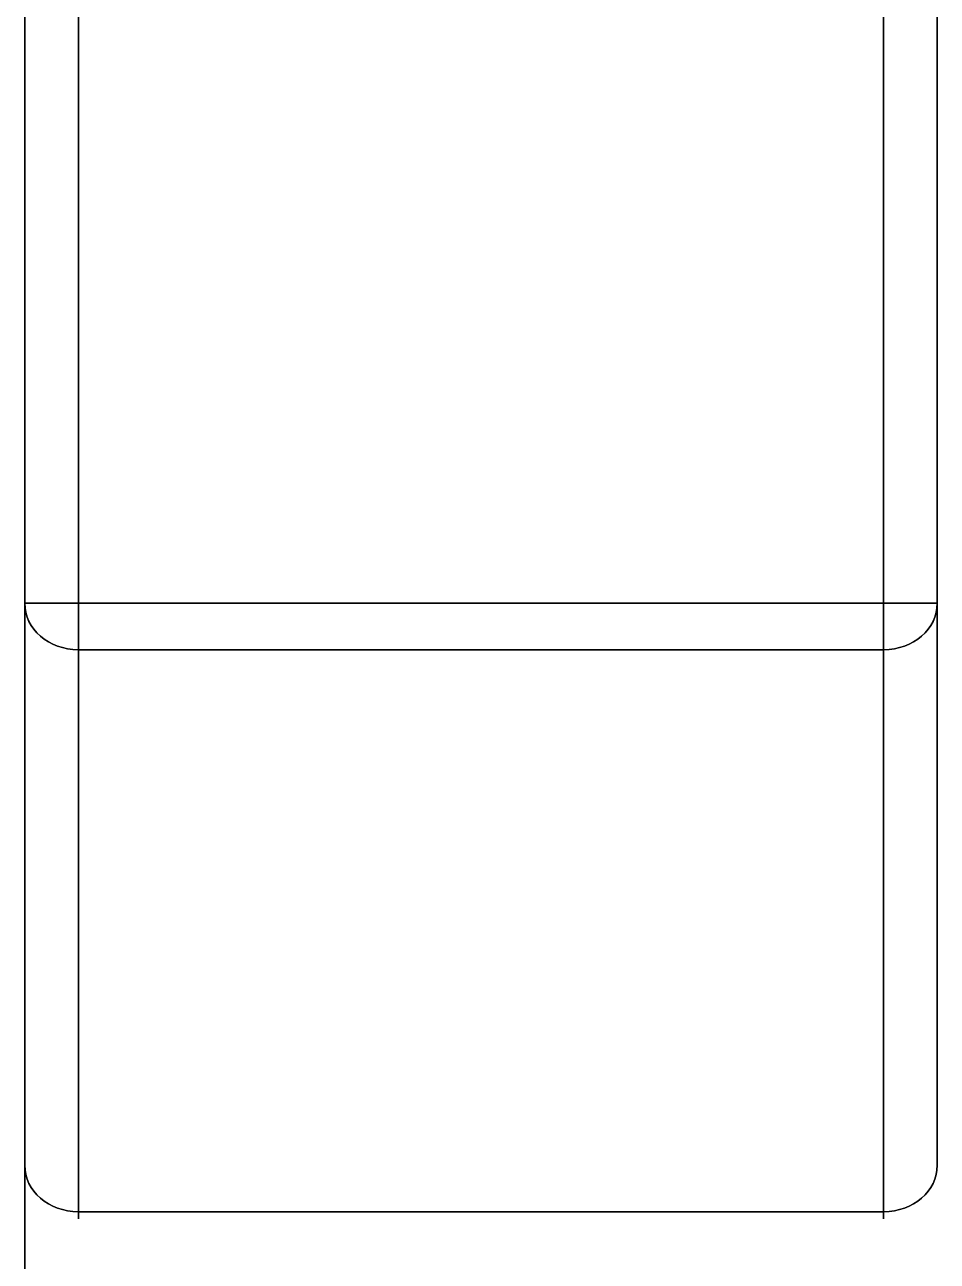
# Model space of a CAD drawing. Header units: millimetres. Extents: x -125 to 1811, y -680 to 320.
# Drawn here: x 137 to 147, y -63.37 to -49.82 of the extents above; entities that cross this region are included whole.
import ezdxf

# ---------------------------------------------------------------- set-up
doc = ezdxf.new("R2010")
doc.units = ezdxf.units.MM
doc.header["$MEASUREMENT"] = 0

msp = doc.modelspace()

# ---------------------------------------------------------------- linework, layer by layer
for p, q in [((137, 70, 300), (137, -70, 300)), ((137, -70, 700), (137, 70, 700)), ((137, 70, 300), (137, -70, 300)), ((137, -70, 700), (137, 70, 700)), ((137, -70, 316), (137, -4.45, 316)), ((137, -4.45, 684), (137, -70, 684)), ((137, -4.45, 684), (137, -70, 684)), ((137, -70, 316), (137, -4.45, 316)), ((137, -79.9, 425), (137, -12.45, 425)), ((137, -12.45, 665), (137, -80, 665)), ((137, -80, 665), (137, -12.45, 665)), ((137, -12.45, 425), (137, -79.9, 425)), ((137, -43.84, 595.67), (137, -56.16, 595.67)), ((137, -56.16, 614.33), (137, -43.84, 614.33)), ((137, -43.84, 635.67), (137, -56.16, 635.67)), ((137, -56.16, 574.33), (137, -43.84, 574.33)), ((137, -56.16, 534.33), (137, -43.84, 534.33)), ((137, -43.84, 555.67), (137, -56.16, 555.67)), ((137, -56.16, 494.33), (137, -43.84, 494.33)), ((137, -56.16, 454.33), (137, -43.84, 454.33)), ((137, -43.84, 475.67), (137, -56.16, 475.67)), ((137, -43.84, 515.67), (137, -56.16, 515.67)), ((137, -56.16, 614.33), (137, -43.84, 614.33)), ((137, -43.84, 635.67), (137, -56.16, 635.67)), ((137, -56.16, 574.33), (137, -43.84, 574.33)), ((137, -43.84, 595.67), (137, -56.16, 595.67)), ((137, -56.16, 494.33), (137, -43.84, 494.33)), ((137, -43.84, 515.67), (137, -56.16, 515.67)), ((137, -56.16, 454.33), (137, -43.84, 454.33)), ((137, -43.84, 475.67), (137, -56.16, 475.67)), ((137, -56.16, 534.33), (137, -43.84, 534.33)), ((137, -43.84, 555.67), (137, -56.16, 555.67)), ((137.588, -56.16, 493.742), (137.588, -43.84, 493.742)), ((137.588, -43.84, 516.258), (137.588, -56.16, 516.258)), ((137.588, -43.84, 556.258), (137.588, -56.16, 556.258)), ((137.588, -56.16, 596.258), (137.588, -43.84, 596.258)), ((137.588, -43.84, 613.742), (137.588, -56.16, 613.742)), ((137.588, -56.16, 636.258), (137.588, -43.84, 636.258)), ((137.588, -43.84, 573.742), (137.588, -56.16, 573.742)), ((137.588, -56.16, 613.742), (137.588, -43.84, 613.742)), ((137.588, -43.84, 636.258), (137.588, -56.16, 636.258)), ((137.588, -43.84, 533.742), (137.588, -56.16, 533.742)), ((137.588, -56.16, 556.258), (137.588, -43.84, 556.258)), ((137.588, -43.84, 493.742), (137.588, -56.16, 493.742)), ((137.588, -43.84, 453.742), (137.588, -56.16, 453.742)), ((137.588, -56.16, 476.258), (137.588, -43.84, 476.258)), ((137.588, -56.16, 516.258), (137.588, -43.84, 516.258)), ((137.588, -56.16, 533.742), (137.588, -43.84, 533.742)), ((137.588, -43.84, 476.258), (137.588, -56.16, 476.258)), ((137.588, -56.16, 453.742), (137.588, -43.84, 453.742)), ((137.588, -56.16, 573.742), (137.588, -43.84, 573.742)), ((137.588, -43.84, 596.258), (137.588, -56.16, 596.258)), ((146.412, -43.84, 493.742), (146.412, -56.16, 493.742)), ((146.412, -56.16, 516.258), (146.412, -43.84, 516.258)), ((146.412, -56.16, 556.258), (146.412, -43.84, 556.258)), ((146.412, -43.84, 613.742), (146.412, -56.16, 613.742)), ((146.412, -56.16, 636.258), (146.412, -43.84, 636.258)), ((146.412, -56.16, 613.742), (146.412, -43.84, 613.742)), ((146.412, -43.84, 636.258), (146.412, -56.16, 636.258)), ((146.412, -43.84, 533.742), (146.412, -56.16, 533.742)), ((146.412, -56.16, 476.258), (146.412, -43.84, 476.258)), ((146.412, -43.84, 453.742), (146.412, -56.16, 453.742)), ((146.412, -43.84, 573.742), (146.412, -56.16, 573.742)), ((146.412, -56.16, 596.258), (146.412, -43.84, 596.258)), ((146.412, -43.84, 516.258), (146.412, -56.16, 516.258)), ((146.412, -43.84, 476.258), (146.412, -56.16, 476.258)), ((146.412, -56.16, 573.742), (146.412, -43.84, 573.742)), ((146.412, -43.84, 556.258), (146.412, -56.16, 556.258)), ((146.412, -56.16, 453.742), (146.412, -43.84, 453.742)), ((146.412, -56.16, 493.742), (146.412, -43.84, 493.742)), ((146.412, -56.16, 533.742), (146.412, -43.84, 533.742)), ((146.412, -43.84, 596.258), (146.412, -56.16, 596.258)), ((147, -56.16, 454.33), (147, -43.84, 454.33)), ((147, -43.84, 475.67), (147, -56.16, 475.67)), ((147, -56.16, 534.33), (147, -43.84, 534.33)), ((147, -43.84, 555.67), (147, -56.16, 555.67)), ((147, -56.16, 614.33), (147, -43.84, 614.33)), ((147, -43.84, 635.67), (147, -56.16, 635.67)), ((147, -43.84, 614.33), (147, -56.16, 614.33)), ((147, -56.16, 635.67), (147, -43.84, 635.67)), ((147, -56.16, 494.33), (147, -43.84, 494.33)), ((147, -43.84, 515.67), (147, -56.16, 515.67)), ((147, -56.16, 574.33), (147, -43.84, 574.33)), ((147, -43.84, 595.67), (147, -56.16, 595.67)), ((147, -56.16, 515.67), (147, -43.84, 515.67)), ((147, -56.16, 475.67), (147, -43.84, 475.67)), ((147, -43.84, 574.33), (147, -56.16, 574.33)), ((147, -56.16, 555.67), (147, -43.84, 555.67)), ((147, -43.84, 454.33), (147, -56.16, 454.33)), ((147, -43.84, 494.33), (147, -56.16, 494.33)), ((147, -43.84, 534.33), (147, -56.16, 534.33)), ((147, -56.16, 595.67), (147, -43.84, 595.67)), ((137, -62.321, 585), (137, -56.16, 574.33)), ((137, -56.16, 595.67), (137, -62.321, 585)), ((137, -62.321, 625), (137, -56.16, 614.33)), ((137, -56.16, 635.67), (137, -62.321, 625)), ((137, -62.321, 545), (137, -56.16, 534.33)), ((137, -56.16, 555.67), (137, -62.321, 545)), ((137, -62.321, 505), (137, -56.16, 494.33)), ((137, -56.16, 515.67), (137, -62.321, 505)), ((137, -56.16, 475.67), (137, -62.321, 465)), ((137, -62.321, 465), (137, -56.16, 454.33)), ((137, -62.321, 625), (137, -56.16, 614.33)), ((137, -56.16, 635.67), (137, -62.321, 625)), ((137, -62.321, 585), (137, -56.16, 574.33)), ((137, -56.16, 595.67), (137, -62.321, 585)), ((137, -62.321, 505), (137, -56.16, 494.33)), ((137, -56.16, 515.67), (137, -62.321, 505)), ((137, -62.321, 465), (137, -56.16, 454.33)), ((137, -56.16, 475.67), (137, -62.321, 465)), ((137, -62.321, 545), (137, -56.16, 534.33)), ((137, -56.16, 555.67), (137, -62.321, 545)), ((146.412, -56.16, 476.258), (137.588, -56.16, 476.258)), ((137.588, -56.16, 493.742), (146.412, -56.16, 493.742)), ((146.412, -56.16, 493.742), (137.588, -56.16, 493.742)), ((137.588, -56.16, 516.258), (146.412, -56.16, 516.258)), ((137.588, -56.16, 533.742), (146.412, -56.16, 533.742)), ((146.412, -56.16, 556.258), (137.588, -56.16, 556.258)), ((137.588, -56.16, 556.258), (146.412, -56.16, 556.258)), ((137.588, -56.16, 573.742), (146.412, -56.16, 573.742)), ((146.412, -56.16, 613.742), (137.588, -56.16, 613.742)), ((137.588, -56.16, 636.258), (146.412, -56.16, 636.258)), ((137.588, -56.16, 613.742), (146.412, -56.16, 613.742)), ((146.412, -56.16, 636.258), (137.588, -56.16, 636.258)), ((137.588, -56.16, 453.742), (146.412, -56.16, 453.742)), ((146.412, -56.16, 516.258), (137.588, -56.16, 516.258)), ((146.412, -56.16, 533.742), (137.588, -56.16, 533.742)), ((137.588, -56.16, 476.258), (146.412, -56.16, 476.258)), ((146.412, -56.16, 453.742), (137.588, -56.16, 453.742)), ((146.412, -56.16, 596.258), (137.588, -56.16, 596.258)), ((146.412, -56.16, 573.742), (137.588, -56.16, 573.742)), ((137.588, -56.16, 596.258), (146.412, -56.16, 596.258)), ((147, -56.16, 454.33), (147, -62.321, 465)), ((147, -62.321, 465), (147, -56.16, 454.33)), ((147, -56.16, 475.67), (147, -62.321, 465)), ((147, -62.321, 625), (147, -56.16, 635.67)), ((147, -62.321, 545), (147, -56.16, 534.33)), ((147, -56.16, 555.67), (147, -62.321, 545)), ((147, -62.321, 625), (147, -56.16, 614.33)), ((147, -56.16, 635.67), (147, -62.321, 625)), ((147, -56.16, 614.33), (147, -62.321, 625)), ((147, -62.321, 505), (147, -56.16, 494.33)), ((147, -56.16, 515.67), (147, -62.321, 505)), ((147, -62.321, 585), (147, -56.16, 574.33)), ((147, -56.16, 595.67), (147, -62.321, 585)), ((147, -56.16, 494.33), (147, -62.321, 505)), ((147, -62.321, 465), (147, -56.16, 475.67)), ((147, -62.321, 505), (147, -56.16, 515.67)), ((147, -56.16, 534.33), (147, -62.321, 545)), ((147, -62.321, 545), (147, -56.16, 555.67)), ((147, -56.16, 574.33), (147, -62.321, 585)), ((147, -62.321, 585), (147, -56.16, 595.67)), ((137.588, -56.67, 475.964), (146.412, -56.67, 475.964)), ((146.412, -56.67, 494.036), (137.588, -56.67, 494.036)), ((137.588, -56.67, 515.964), (137.588, -62.83, 505.294)), ((146.412, -56.67, 515.964), (137.588, -56.67, 515.964)), ((146.412, -56.67, 534.036), (137.588, -56.67, 534.036)), ((137.588, -56.67, 555.964), (146.412, -56.67, 555.964)), ((137.588, -56.67, 555.964), (137.588, -62.83, 545.294)), ((146.412, -56.67, 555.964), (137.588, -56.67, 555.964)), ((137.588, -56.67, 574.036), (137.588, -62.83, 584.706)), ((137.588, -62.83, 585.294), (137.588, -56.67, 595.964)), ((137.588, -56.67, 614.036), (137.588, -62.83, 624.706)), ((146.412, -56.67, 574.036), (137.588, -56.67, 574.036)), ((137.588, -56.67, 614.036), (146.412, -56.67, 614.036)), ((137.588, -62.83, 624.706), (137.588, -56.67, 614.036)), ((137.588, -62.83, 625.294), (137.588, -56.67, 635.964)), ((137.588, -56.67, 635.964), (137.588, -62.83, 625.294)), ((146.412, -56.67, 635.964), (137.588, -56.67, 635.964)), ((146.412, -56.67, 614.036), (137.588, -56.67, 614.036)), ((137.588, -56.67, 534.036), (137.588, -62.83, 544.706)), ((137.588, -62.83, 545.294), (137.588, -56.67, 555.964)), ((137.588, -56.67, 635.964), (146.412, -56.67, 635.964)), ((137.588, -56.67, 494.036), (137.588, -62.83, 504.706)), ((146.412, -56.67, 454.036), (137.588, -56.67, 454.036)), ((137.588, -62.83, 505.294), (137.588, -56.67, 515.964)), ((137.588, -62.83, 465.294), (137.588, -56.67, 475.964)), ((137.588, -56.67, 454.036), (137.588, -62.83, 464.706)), ((137.588, -56.67, 515.964), (146.412, -56.67, 515.964)), ((137.588, -56.67, 534.036), (146.412, -56.67, 534.036)), ((137.588, -62.83, 544.706), (137.588, -56.67, 534.036)), ((137.588, -56.67, 494.036), (146.412, -56.67, 494.036)), ((137.588, -62.83, 504.706), (137.588, -56.67, 494.036)), ((137.588, -56.67, 454.036), (146.412, -56.67, 454.036)), ((137.588, -62.83, 464.706), (137.588, -56.67, 454.036)), ((137.588, -56.67, 475.964), (137.588, -62.83, 465.294)), ((146.412, -56.67, 475.964), (137.588, -56.67, 475.964)), ((137.588, -56.67, 595.964), (146.412, -56.67, 595.964)), ((137.588, -56.67, 574.036), (146.412, -56.67, 574.036)), ((137.588, -62.83, 584.706), (137.588, -56.67, 574.036)), ((137.588, -56.67, 595.964), (137.588, -62.83, 585.294)), ((146.412, -56.67, 595.964), (137.588, -56.67, 595.964)), ((146.412, -62.83, 505.294), (146.412, -56.67, 515.964)), ((146.412, -62.83, 545.294), (146.412, -56.67, 555.964)), ((146.412, -56.67, 614.036), (146.412, -62.83, 624.706)), ((146.412, -62.83, 625.294), (146.412, -56.67, 635.964)), ((146.412, -62.83, 464.706), (146.412, -56.67, 454.036)), ((146.412, -56.67, 635.964), (146.412, -62.83, 625.294)), ((146.412, -62.83, 624.706), (146.412, -56.67, 614.036)), ((146.412, -56.67, 534.036), (146.412, -62.83, 544.706)), ((146.412, -56.67, 494.036), (146.412, -62.83, 504.706)), ((146.412, -56.67, 454.036), (146.412, -62.83, 464.706)), ((146.412, -62.83, 465.294), (146.412, -56.67, 475.964)), ((146.412, -56.67, 574.036), (146.412, -62.83, 584.706)), ((146.412, -62.83, 585.294), (146.412, -56.67, 595.964)), ((146.412, -62.83, 504.706), (146.412, -56.67, 494.036)), ((146.412, -56.67, 475.964), (146.412, -62.83, 465.294)), ((146.412, -56.67, 515.964), (146.412, -62.83, 505.294)), ((146.412, -62.83, 544.706), (146.412, -56.67, 534.036)), ((146.412, -56.67, 555.964), (146.412, -62.83, 545.294)), ((146.412, -62.83, 584.706), (146.412, -56.67, 574.036)), ((146.412, -56.67, 595.964), (146.412, -62.83, 585.294)), ((146.412, -62.83, 505.294), (137.588, -62.83, 505.294)), ((137.588, -62.83, 504.706), (146.412, -62.83, 504.706)), ((137.588, -62.83, 505.294), (146.412, -62.83, 505.294)), ((146.412, -62.83, 545.294), (137.588, -62.83, 545.294)), ((137.588, -62.83, 544.706), (146.412, -62.83, 544.706)), ((137.588, -62.83, 545.294), (146.412, -62.83, 545.294)), ((146.412, -62.83, 624.706), (137.588, -62.83, 624.706)), ((137.588, -62.83, 625.294), (146.412, -62.83, 625.294)), ((146.412, -62.83, 625.294), (137.588, -62.83, 625.294)), ((137.588, -62.83, 624.706), (146.412, -62.83, 624.706)), ((146.412, -62.83, 465.294), (137.588, -62.83, 465.294)), ((137.588, -62.83, 464.706), (146.412, -62.83, 464.706)), ((146.412, -62.83, 544.706), (137.588, -62.83, 544.706)), ((146.412, -62.83, 504.706), (137.588, -62.83, 504.706)), ((146.412, -62.83, 464.706), (137.588, -62.83, 464.706)), ((137.588, -62.83, 465.294), (146.412, -62.83, 465.294)), ((146.412, -62.83, 585.294), (137.588, -62.83, 585.294)), ((137.588, -62.83, 584.706), (146.412, -62.83, 584.706)), ((146.412, -62.83, 584.706), (137.588, -62.83, 584.706)), ((137.588, -62.83, 585.294), (146.412, -62.83, 585.294))]:
    msp.add_line(p, q)
at = {"extrusion": (1.63152e-13, 0.5, 0.866025)}
msp.add_arc((-137.588, 286.471, 383.862), 0.588, 0, 90, dxfattribs=at)
at = {"extrusion": (-5.66832e-11, -1, 7.43577e-15)}
msp.add_arc((137.588, 475.67, 56.16), 0.588, 90, 180, dxfattribs=at)
at = {"extrusion": (-2.95998e-13, 0.5, 0.866025)}
msp.add_arc((-137.588, 306.471, 418.503), 0.588, 360, 90, dxfattribs=at)
at = {"extrusion": (-5.66661e-11, -1, -3.38053e-14)}
msp.add_arc((137.588, 515.67, 56.16), 0.588, 90, 180, dxfattribs=at)
at = {"extrusion": (-2.91618e-14, -1, -2.91618e-14)}
for centre in [(137.588, 494.33, 56.16), (137.588, 574.33, 56.16), (137.588, 614.33, 56.16), (137.588, 454.33, 56.16), (137.588, 534.33, 56.16)]:
    msp.add_arc(centre, 0.588, 180, 270, dxfattribs=at)
at = {"extrusion": (-5.69176e-11, 0.5, -0.866025)}
for centre in [(-137.588, 198.529, -456.182), (-137.588, 238.529, -525.464), (-137.588, 258.529, -560.105), (-137.588, 178.529, -421.541)]:
    msp.add_arc(centre, 0.588, 270, 0, dxfattribs=at)
at = {"extrusion": (-3.08102e-13, 0.5, 0.866025)}
msp.add_arc((-137.588, 326.471, 453.144), 0.588, 360, 90, dxfattribs=at)
at = {"extrusion": (-5.67686e-11, -1, 2.13641e-13)}
msp.add_arc((137.588, 555.67, 56.16), 0.588, 90, 180, dxfattribs=at)
at = {"extrusion": (1.20792e-14, 1, 1.20792e-14)}
for centre in [(-137.588, 595.67, -56.16), (-137.588, 515.67, -56.16)]:
    msp.add_arc(centre, 0.588, 360, 90, dxfattribs=at)
at = {"extrusion": (5.65118e-11, -0.5, 0.866025)}
for centre in [(137.588, 238.529, 525.464), (137.588, 258.529, 560.105), (137.588, 218.529, 490.823)]:
    msp.add_arc(centre, 0.588, 180, 270, dxfattribs=at)
at = {"extrusion": (5.65264e-11, -0.5, -0.866025)}
for centre in [(137.588, 346.471, -487.785), (137.588, 326.471, -453.144), (137.588, 306.471, -418.503)]:
    msp.add_arc(centre, 0.588, 90, 180, dxfattribs=at)
at = {"extrusion": (0, 1, 0)}
for centre in [(-137.588, 614.33, -56.16), (-137.588, 574.33, -56.16), (-137.588, 534.33, -56.16), (-137.588, 494.33, -56.16), (-137.588, 454.33, -56.16)]:
    msp.add_arc(centre, 0.588, 270, 0, dxfattribs=at)
at = {"extrusion": (6.83304e-14, 1, -1.64964e-13)}
msp.add_arc((-137.588, 635.67, -56.16), 0.588, 360, 90, dxfattribs=at)
at = {"extrusion": (-1.46692e-13, 0.5, 0.866025)}
msp.add_arc((-137.588, 346.471, 487.785), 0.588, 360, 90, dxfattribs=at)
at = {"extrusion": (-5.66711e-11, -1, 1.9515e-14)}
msp.add_arc((137.588, 595.67, 56.16), 0.588, 90, 180, dxfattribs=at)
at = {"extrusion": (5.61223e-11, -0.5, -0.866025)}
msp.add_arc((137.588, 366.471, -522.426), 0.588, 90, 180, dxfattribs=at)
at = {"extrusion": (1.09571e-13, 1, -1.82047e-13)}
msp.add_arc((-137.588, 555.67, -56.16), 0.588, 360, 90, dxfattribs=at)
at = {"extrusion": (-1.23647e-13, 0.5, 0.866025)}
msp.add_arc((-137.588, 366.471, 522.426), 0.588, 360, 90, dxfattribs=at)
at = {"extrusion": (-5.67615e-11, -1, 2.79041e-13)}
msp.add_arc((137.588, 635.67, 56.16), 0.588, 90, 180, dxfattribs=at)
at = {"extrusion": (5.68567e-11, -0.5, 0.866025)}
for centre in [(137.588, 198.529, 456.182), (137.588, 178.529, 421.541)]:
    msp.add_arc(centre, 0.588, 180, 270, dxfattribs=at)
at = {"extrusion": (5.66692e-11, -0.5, -0.866025)}
msp.add_arc((137.588, 286.471, -383.862), 0.588, 90, 180, dxfattribs=at)
at = {"extrusion": (2.91618e-14, 1, -2.91618e-14)}
msp.add_arc((-137.588, 475.67, -56.16), 0.588, 0, 90, dxfattribs=at)
at = {"extrusion": (-5.71542e-11, 0.5, -0.866025)}
msp.add_arc((-137.588, 218.529, -490.823), 0.588, 270, 360, dxfattribs=at)
at = {"extrusion": (-1, 1.44795e-13, -8.87158e-13)}
msp.add_arc((56.16, 475.67, -137.588), 0.588, 52.3051, 90, dxfattribs=at)
at = {"extrusion": (1, 1.80321e-13, -3.12325e-13)}
for centre in [(-56.16, 475.67, 137.588), (-56.16, 555.67, 137.588), (-56.16, 635.67, 137.588), (-56.16, 515.67, 137.588)]:
    msp.add_arc(centre, 0.588, 90, 150, dxfattribs=at)
at = {"extrusion": (1, 1.80321e-13, 3.12325e-13)}
for centre in [(-56.16, 494.33, 137.588), (-56.16, 534.33, 137.588), (-56.16, 574.33, 137.588), (-56.16, 614.33, 137.588), (-56.16, 454.33, 137.588)]:
    msp.add_arc(centre, 0.588, 210, 270, dxfattribs=at)
at = {"extrusion": (-1, 2.91189e-13, -8.53045e-13)}
msp.add_arc((56.16, 515.67, -137.588), 0.588, 52.3051, 90, dxfattribs=at)
at = {"extrusion": (-1, 0, 0)}
for centre, start, end in [((56.16, 494.33, -137.588), 270, 292.3051), ((56.16, 454.33, -137.588), 270, 292.3051), ((56.16, 475.67, -146.412), 30, 90), ((56.16, 595.67, -146.412), 30, 90), ((56.16, 494.33, -137.588), 292.3051, 330), ((56.16, 555.67, -137.588), 30, 52.3051), ((62.321, 545, -137.588), 354.5169, 30), ((62.321, 585, -137.588), 330, 354.5169), ((62.321, 585, -137.588), 354.5169, 30), ((62.321, 625, -137.588), 330, 354.5169), ((62.321, 625, -137.588), 354.5169, 30), ((62.321, 465, -137.588), 354.5169, 30), ((62.321, 625, -146.412), 330, 30), ((62.321, 465, -146.412), 330, 30)]:
    msp.add_arc(centre, 0.588, start, end, dxfattribs=at)
at = {"extrusion": (-1, -2.91189e-13, 8.53045e-13)}
msp.add_arc((56.16, 555.67, -137.588), 0.588, 52.3051, 90, dxfattribs=at)
at = {"extrusion": (-1, 1.32264e-13, -1.26633e-12)}
msp.add_arc((56.16, 574.33, -137.588), 0.588, 270, 292.3051, dxfattribs=at)
at = {"extrusion": (-1, 5.82378e-13, -1.70609e-12)}
msp.add_arc((56.16, 595.67, -137.588), 0.588, 52.3051, 90, dxfattribs=at)
at = {"extrusion": (-1, 4.95016e-13, 2.51093e-12)}
msp.add_arc((56.16, 614.33, -137.588), 0.588, 270, 292.3051, dxfattribs=at)
at = {"extrusion": (-1, 7.23974e-14, -4.43579e-13)}
msp.add_arc((56.16, 635.67, -137.588), 0.588, 52.3051, 90, dxfattribs=at)
at = {"extrusion": (-1, -3.74099e-13, -1.25184e-12)}
msp.add_arc((56.16, 534.33, -137.588), 0.588, 270, 292.3051, dxfattribs=at)
at = {"extrusion": (1, 0, 0)}
for centre, start, end in [((-56.16, 595.67, 137.588), 90, 150), ((-56.16, 454.33, 146.412), 210, 270), ((-56.16, 475.67, 146.412), 90, 150), ((-56.16, 574.33, 146.412), 210, 270), ((-56.16, 494.33, 146.412), 210, 270), ((-56.16, 635.67, 146.412), 90, 150), ((-56.16, 515.67, 146.412), 90, 150), ((-56.16, 555.67, 146.412), 90, 150), ((-56.16, 534.33, 146.412), 210, 270), ((-56.16, 595.67, 146.412), 90, 150), ((-56.16, 614.33, 146.412), 210, 270), ((-62.321, 625, 137.588), 150, 210), ((-62.321, 465, 146.412), 150, 210), ((-62.321, 545, 146.412), 150, 210), ((-62.321, 625, 146.412), 150, 210), ((-62.321, 505, 146.412), 150, 210), ((-62.321, 585, 146.412), 150, 210)]:
    msp.add_arc(centre, 0.588, start, end, dxfattribs=at)
at = {"extrusion": (-1, 1.80321e-13, 3.12325e-13)}
for centre in [(56.16, 494.33, -146.412), (56.16, 534.33, -146.412), (56.16, 574.33, -146.412), (56.16, 614.33, -146.412), (56.16, 454.33, -146.412)]:
    msp.add_arc(centre, 0.588, 270, 330, dxfattribs=at)
at = {"extrusion": (-1, 1.80321e-13, -3.12325e-13)}
for centre in [(56.16, 555.67, -146.412), (56.16, 635.67, -146.412), (56.16, 515.67, -146.412)]:
    msp.add_arc(centre, 0.588, 30, 90, dxfattribs=at)
at = {"extrusion": (0, -1, 0)}
for centre in [(146.412, 454.33, 56.16), (146.412, 574.33, 56.16), (146.412, 494.33, 56.16), (146.412, 534.33, 56.16), (146.412, 614.33, 56.16)]:
    msp.add_arc(centre, 0.588, 270, 0, dxfattribs=at)
at = {"extrusion": (5.68567e-11, 0.5, -0.866025)}
for centre in [(-146.412, 178.529, -421.541), (-146.412, 198.529, -456.182)]:
    msp.add_arc(centre, 0.588, 180, 270, dxfattribs=at)
at = {"extrusion": (-5.68713e-11, -0.5, 0.866025)}
for centre in [(146.412, 178.529, 421.541), (146.412, 198.529, 456.182)]:
    msp.add_arc(centre, 0.588, 270, 0, dxfattribs=at)
at = {"extrusion": (-6.65681e-14, 0.5, 0.866025)}
msp.add_arc((-146.412, 286.471, 383.862), 0.588, 90, 180, dxfattribs=at)
at = {"extrusion": (5.66832e-11, -1, 7.43577e-15)}
msp.add_arc((146.412, 475.67, 56.16), 0.588, 0, 90, dxfattribs=at)
at = {"extrusion": (5.65118e-11, 0.5, -0.866025)}
for centre in [(-146.412, 238.529, -525.464), (-146.412, 218.529, -490.823), (-146.412, 258.529, -560.105), (-146.412, 258.529, -572.426), (-146.412, 218.529, -503.144), (-146.412, 238.529, -537.785)]:
    msp.add_arc(centre, 0.588, 180, 270, dxfattribs=at)
at = {"extrusion": (-5.69159e-11, -0.5, -0.866025)}
for centre in [(146.412, 366.471, -522.426), (146.412, 306.471, -418.503), (146.412, 326.471, -453.144), (146.412, 346.471, -487.785)]:
    msp.add_arc(centre, 0.588, 360, 90, dxfattribs=at)
at = {"extrusion": (-3.71329e-13, 0.5, 0.866025)}
msp.add_arc((-146.412, 366.471, 522.426), 0.588, 90, 180, dxfattribs=at)
at = {"extrusion": (5.67907e-11, -1, 3.08202e-13)}
msp.add_arc((146.412, 635.67, 56.16), 0.588, 0, 90, dxfattribs=at)
at = {"extrusion": (-2.91618e-14, 1, 2.91618e-14)}
for centre in [(-146.412, 614.33, -56.16), (-146.412, 574.33, -56.16), (-146.412, 454.33, -56.16), (-146.412, 494.33, -56.16), (-146.412, 534.33, -56.16)]:
    msp.add_arc(centre, 0.588, 180, 270, dxfattribs=at)
at = {"extrusion": (-5.65264e-11, -0.5, 0.866025)}
msp.add_arc((146.412, 258.529, 560.105), 0.588, 270, 0, dxfattribs=at)
at = {"extrusion": (-6.83304e-14, 1, -1.64964e-13)}
msp.add_arc((-146.412, 635.67, -56.16), 0.588, 90, 180, dxfattribs=at)
at = {"extrusion": (3.77623e-14, 0.5, 0.866025)}
msp.add_arc((-146.412, 306.471, 418.503), 0.588, 90, 180, dxfattribs=at)
at = {"extrusion": (5.66952e-11, -1, -4.64346e-15)}
msp.add_arc((146.412, 515.67, 56.16), 0.588, 0, 90, dxfattribs=at)
at = {"extrusion": (2.06724e-14, 0.5, 0.866025)}
msp.add_arc((-146.412, 326.471, 453.144), 0.588, 90, 180, dxfattribs=at)
at = {"extrusion": (5.67686e-11, -1, 2.13641e-13)}
msp.add_arc((146.412, 555.67, 56.16), 0.588, 0, 90, dxfattribs=at)
at = {"extrusion": (4.12965e-14, 0.5, 0.866025)}
msp.add_arc((-146.412, 346.471, 487.785), 0.588, 90, 180, dxfattribs=at)
at = {"extrusion": (5.67002e-11, -1, 4.86768e-14)}
msp.add_arc((146.412, 595.67, 56.16), 0.588, 0, 90, dxfattribs=at)
at = {"extrusion": (4.62444e-14, 1, 7.04029e-14)}
msp.add_arc((-146.412, 515.67, -56.16), 0.588, 90, 180, dxfattribs=at)
at = {"extrusion": (-2.91618e-14, 1, -2.91618e-14)}
msp.add_arc((-146.412, 475.67, -56.16), 0.588, 90, 180, dxfattribs=at)
at = {"extrusion": (-8.04097e-14, 1, -1.52885e-13)}
msp.add_arc((-146.412, 555.67, -56.16), 0.588, 90, 180, dxfattribs=at)
at = {"extrusion": (-5.66546e-11, -0.5, -0.866025)}
msp.add_arc((146.412, 286.471, -383.862), 0.588, 360, 90, dxfattribs=at)
at = {"extrusion": (-5.69304e-11, -0.5, 0.866025)}
for centre in [(146.412, 218.529, 490.823), (146.412, 238.529, 525.464)]:
    msp.add_arc(centre, 0.588, 270, 360, dxfattribs=at)
at = {"extrusion": (-1.20792e-14, 1, 1.20792e-14)}
msp.add_arc((-146.412, 595.67, -56.16), 0.588, 90, 180, dxfattribs=at)
at = {"extrusion": (-1, 1.42472e-13, 5.03936e-13)}
msp.add_arc((56.16, 574.33, -137.588), 0.588, 292.3051, 330, dxfattribs=at)
at = {"extrusion": (-1, 5.93164e-13, 6.78699e-13)}
for centre in [(56.16, 614.33, -137.588), (56.16, 454.33, -137.588)]:
    msp.add_arc(centre, 0.588, 292.3051, 330, dxfattribs=at)
at = {"extrusion": (-1, 3.47952e-13, 2.84487e-13)}
msp.add_arc((56.16, 534.33, -137.588), 0.588, 292.3051, 330, dxfattribs=at)
at = {"extrusion": (-1, 1.32861e-13, 2.15641e-13)}
msp.add_arc((56.16, 475.67, -137.588), 0.588, 30, 52.3051, dxfattribs=at)
at = {"extrusion": (-1, 1.92702e-12, -1.68416e-12)}
for centre in [(56.16, 515.67, -137.588), (56.16, 595.67, -137.588)]:
    msp.add_arc(centre, 0.588, 30, 52.3051, dxfattribs=at)
at = {"extrusion": (-1, -8.97079e-13, 9.49901e-13)}
msp.add_arc((56.16, 635.67, -137.588), 0.588, 30, 52.3051, dxfattribs=at)
at = {"extrusion": (-6.66166e-14, -0.5, 0.866025)}
msp.add_arc((137.588, 198.529, 468.503), 0.588, 180, 270, dxfattribs=at)
at = {"extrusion": (1.04915e-10, -0.5, -0.866025)}
for centre in [(137.588, 306.471, -406.182), (137.588, 326.471, -440.823)]:
    msp.add_arc(centre, 0.588, 90, 180, dxfattribs=at)
at = {"extrusion": (1.3546e-13, -0.5, 0.866025)}
msp.add_arc((137.588, 218.529, 503.144), 0.588, 180, 270, dxfattribs=at)
at = {"extrusion": (-5.65264e-11, 0.5, -0.866025)}
for centre in [(-137.588, 238.529, -537.785), (-137.588, 258.529, -572.426), (-137.588, 218.529, -503.144)]:
    msp.add_arc(centre, 0.588, 270, 0, dxfattribs=at)
at = {"extrusion": (-5.69159e-11, 0.5, 0.866025)}
for centre in [(-137.588, 346.471, 475.464), (-137.588, 366.471, 510.105), (-137.588, 326.471, 440.823)]:
    msp.add_arc(centre, 0.588, 360, 90, dxfattribs=at)
at = {"extrusion": (1.32943e-13, -0.5, 0.866025)}
msp.add_arc((137.588, 238.529, 537.785), 0.588, 180, 270, dxfattribs=at)
at = {"extrusion": (1.04913e-10, -0.5, -0.866025)}
for centre in [(137.588, 346.471, -475.464), (137.588, 366.471, -510.105)]:
    msp.add_arc(centre, 0.588, 90, 180, dxfattribs=at)
at = {"extrusion": (1.20839e-13, -0.5, 0.866025)}
msp.add_arc((137.588, 258.529, 572.426), 0.588, 180, 270, dxfattribs=at)
at = {"extrusion": (-5.80958e-14, -0.5, 0.866025)}
msp.add_arc((137.588, 178.529, 433.862), 0.588, 180, 270, dxfattribs=at)
at = {"extrusion": (1.04918e-10, -0.5, -0.866025)}
msp.add_arc((137.588, 286.471, -371.541), 0.588, 90, 180, dxfattribs=at)
at = {"extrusion": (-5.66692e-11, 0.5, -0.866025)}
for centre in [(-137.588, 198.529, -468.503), (-137.588, 178.529, -433.862)]:
    msp.add_arc(centre, 0.588, 270, 0, dxfattribs=at)
at = {"extrusion": (-5.68567e-11, 0.5, 0.866025)}
for centre in [(-137.588, 306.471, 406.182), (-137.588, 286.471, 371.541)]:
    msp.add_arc(centre, 0.588, 360, 90, dxfattribs=at)
at = {"extrusion": (5.66546e-11, 0.5, -0.866025)}
for centre in [(-146.412, 178.529, -433.862), (-146.412, 198.529, -468.503)]:
    msp.add_arc(centre, 0.588, 180, 270, dxfattribs=at)
at = {"extrusion": (1.0007e-13, -0.5, 0.866025)}
msp.add_arc((146.412, 178.529, 433.862), 0.588, 270, 0, dxfattribs=at)
at = {"extrusion": (-4.78332e-12, -0.5, -0.866025)}
msp.add_arc((146.412, 286.471, -371.541), 0.588, 360, 90, dxfattribs=at)
at = {"extrusion": (5.61223e-11, 0.5, 0.866025)}
msp.add_arc((-146.412, 366.471, 510.105), 0.588, 90, 180, dxfattribs=at)
at = {"extrusion": (-1.96558e-14, -0.5, 0.866025)}
msp.add_arc((146.412, 218.529, 503.144), 0.588, 270, 0, dxfattribs=at)
at = {"extrusion": (-4.79116e-12, -0.5, -0.866025)}
for centre in [(146.412, 326.471, -440.823), (146.412, 306.471, -406.182)]:
    msp.add_arc(centre, 0.588, 360, 90, dxfattribs=at)
at = {"extrusion": (2.80651e-13, -0.5, 0.866025)}
msp.add_arc((146.412, 258.529, 572.426), 0.588, 270, 0, dxfattribs=at)
at = {"extrusion": (-5.1868e-12, -0.5, -0.866025)}
msp.add_arc((146.412, 366.471, -510.105), 0.588, 360, 90, dxfattribs=at)
at = {"extrusion": (1.23212e-13, -0.5, 0.866025)}
msp.add_arc((146.412, 198.529, 468.503), 0.588, 270, 0, dxfattribs=at)
at = {"extrusion": (-1.71867e-14, -0.5, 0.866025)}
msp.add_arc((146.412, 238.529, 537.785), 0.588, 270, 0, dxfattribs=at)
at = {"extrusion": (-4.77838e-12, -0.5, -0.866025)}
msp.add_arc((146.412, 346.471, -475.464), 0.588, 360, 90, dxfattribs=at)
at = {"extrusion": (5.64672e-11, 0.5, 0.866025)}
for centre in [(-146.412, 286.471, 371.541), (-146.412, 306.471, 406.182)]:
    msp.add_arc(centre, 0.588, 90, 180, dxfattribs=at)
at = {"extrusion": (5.65264e-11, 0.5, 0.866025)}
for centre in [(-146.412, 326.471, 440.823), (-146.412, 346.471, 475.464)]:
    msp.add_arc(centre, 0.588, 90, 180, dxfattribs=at)
at = {"extrusion": (1, 3.60642e-13, -1.8928e-23)}
for centre in [(-62.321, 505, 137.588), (-62.321, 545, 137.588), (-62.321, 585, 137.588)]:
    msp.add_arc(centre, 0.588, 150, 210, dxfattribs=at)
at = {"extrusion": (-1, 9.57677e-13, 4.25862e-13)}
msp.add_arc((62.321, 505, -137.588), 0.588, 330, 354.5169, dxfattribs=at)
at = {"extrusion": (-1, 4.7117e-13, -1.83504e-13)}
msp.add_arc((62.321, 505, -137.588), 0.588, 354.5169, 30, dxfattribs=at)
at = {"extrusion": (-1, -2.01893e-12, -6.45934e-13)}
for centre in [(62.321, 545, -137.588), (62.321, 465, -137.588)]:
    msp.add_arc(centre, 0.588, 330, 354.5169, dxfattribs=at)
at = {"extrusion": (1, 3.60642e-13, -1.89193e-23)}
msp.add_arc((-62.321, 465, 137.588), 0.588, 150, 210, dxfattribs=at)
at = {"extrusion": (-1, 3.60642e-13, -1.8928e-23)}
for centre in [(62.321, 505, -146.412), (62.321, 545, -146.412), (62.321, 585, -146.412)]:
    msp.add_arc(centre, 0.588, 330, 30, dxfattribs=at)

doc.saveas('drawing.dxf')
